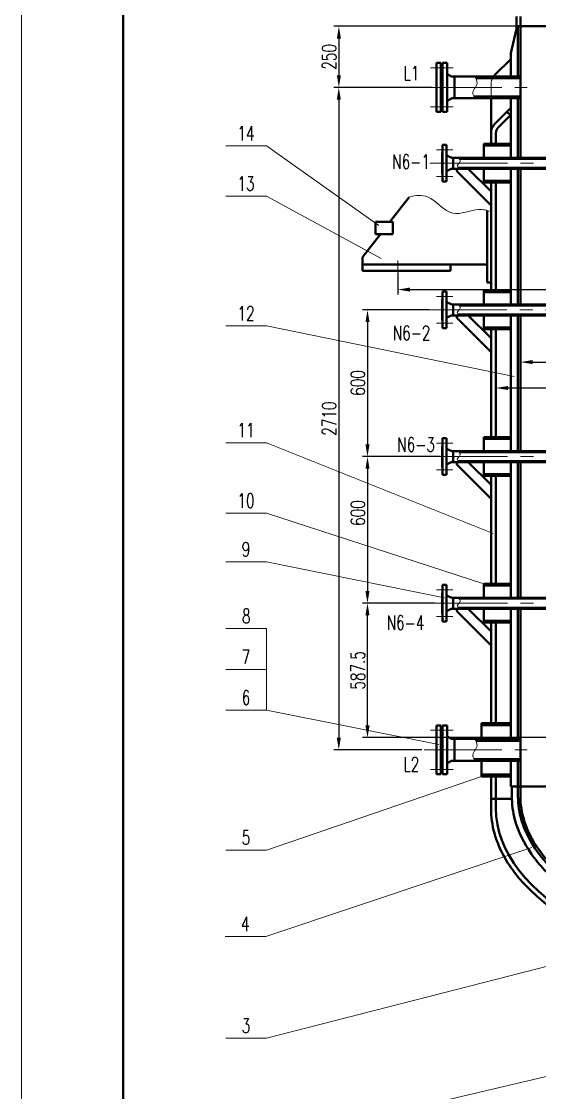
# Model space of a CAD drawing. Header units: millimetres. Extents: x 291 to 885, y 250 to 1091.
# Drawn here: x 290.8 to 417.9, y 651 to 913.9 of the extents above; entities that cross this region are included whole.
import ezdxf

# ---------------------------------------------------------------- set-up
doc = ezdxf.new("R2010")
doc.units = ezdxf.units.MM
doc.linetypes.add('CENTER2', pattern=[28.575, 19.05, -3.175, 3.175, -3.175])
doc.linetypes.add('DASHED2', pattern=[9.525, 6.35, -3.175])
for name, color, linetype, lineweight in [('中心线', 4, 'CENTER2', 15), ('外壳线', 1, 'Continuous', 40), ('尺寸线', 2, 'Continuous', 15), ('虚线', 5, 'DASHED2', 18)]:
    doc.layers.add(name, color=color, linetype=linetype, lineweight=lineweight)
doc.styles.get("Standard").update_dxf_attribs({"font": 'romans.shx', "width": 0.7, "height": 3.5, "bigfont": 'hzfs.shx'})
doc.dimstyles.new('ISO-25', dxfattribs={"dimtxt": 3.5, "dimasz": 3, "dimexe": 1.25, "dimexo": 0.625, "dimtad": 1, "dimtxsty": 'Standard', "dimcen": 2.5, "dimadec": 1, "dimazin": 2, "dimtfac": 1, "dimtmove": 0, "dimatfit": 0, "dimfxl": 0, "dimarcsym": 0})

# ---------------------------------------------------------------- blocks, each defined once
blk = doc.blocks.new('*D27')
at = {"layer": 'Defpoints', "color": 0}
for p in [(391.49, 843.11), (375.71, 807.11), (390.15, 807.11)]:
    blk.add_point(p, dxfattribs=at)
at = {"layer": '尺寸线', "color": 0, "lineweight": -2}
for p, q in [((390.86, 843.11), (374.46, 843.11)), ((375.71, 840.11), (375.71, 810.11)), ((389.53, 807.11), (374.46, 807.11))]:
    blk.add_line(p, q, dxfattribs=at)
at = {"layer": '尺寸线', "color": 0}
for points in [[(375.21, 840.11), (376.21, 840.11), (375.71, 843.11)], [(375.21, 810.11), (376.21, 810.11), (375.71, 807.11)]]:
    blk.add_solid(points, dxfattribs=at)
at = {"layer": '尺寸线', "color": 0, "insert": (373.34, 825.16), "char_height": 3.5, "attachment_point": 5, "rotation": 90}
blk.add_mtext('600', dxfattribs=at)
blk = doc.blocks.new('*D28')
at = {"layer": 'Defpoints', "color": 0}
for p in [(394.15, 807.11), (375.71, 771.11), (392.82, 771.11)]:
    blk.add_point(p, dxfattribs=at)
at = {"layer": '尺寸线', "color": 0, "lineweight": -2}
for p, q in [((393.53, 807.11), (374.46, 807.11)), ((375.71, 804.11), (375.71, 774.11)), ((392.2, 771.11), (374.46, 771.11))]:
    blk.add_line(p, q, dxfattribs=at)
at = {"layer": '尺寸线', "color": 0}
for points in [[(375.21, 804.11), (376.21, 804.11), (375.71, 807.11)], [(375.21, 774.11), (376.21, 774.11), (375.71, 771.11)]]:
    blk.add_solid(points, dxfattribs=at)
at = {"layer": '尺寸线', "color": 0, "insert": (373.34, 793.24), "char_height": 3.5, "attachment_point": 5, "rotation": 90}
blk.add_mtext('600', dxfattribs=at)
blk = doc.blocks.new('*D90')
at = {"layer": 'Defpoints', "color": 0}
for p in [(413.23, 912.71), (368.69, 897.71), (392.06, 897.71)]:
    blk.add_point(p, dxfattribs=at)
at = {"layer": '尺寸线', "color": 0, "lineweight": -2}
for p, q in [((412.61, 912.71), (367.44, 912.71)), ((368.69, 909.71), (368.69, 900.71)), ((391.44, 897.71), (367.44, 897.71))]:
    blk.add_line(p, q, dxfattribs=at)
at = {"layer": '尺寸线', "color": 0}
for points in [[(368.19, 909.71), (369.19, 909.71), (368.69, 912.71)], [(368.19, 900.71), (369.19, 900.71), (368.69, 897.71)]]:
    blk.add_solid(points, dxfattribs=at)
at = {"layer": '尺寸线', "color": 0, "insert": (366.31, 905.21), "char_height": 3.5, "attachment_point": 5, "rotation": 90}
blk.add_mtext('250', dxfattribs=at)
blk = doc.blocks.new('*D91')
at = {"layer": 'Defpoints', "color": 0}
for p in [(392.17, 897.71), (368.67, 735.11), (389.65, 735.11)]:
    blk.add_point(p, dxfattribs=at)
at = {"layer": '尺寸线', "color": 0, "lineweight": -2}
for p, q in [((391.55, 897.71), (367.42, 897.71)), ((368.67, 894.71), (368.67, 738.11)), ((389.03, 735.11), (367.42, 735.11))]:
    blk.add_line(p, q, dxfattribs=at)
at = {"layer": '尺寸线', "color": 0}
for points in [[(368.17, 894.71), (369.17, 894.71), (368.67, 897.71)], [(368.17, 738.11), (369.17, 738.11), (368.67, 735.11)]]:
    blk.add_solid(points, dxfattribs=at)
at = {"layer": '尺寸线', "color": 0, "insert": (366.3, 816.41), "char_height": 3.5, "attachment_point": 5, "rotation": 90}
blk.add_mtext('2710', dxfattribs=at)
blk = doc.blocks.new('*D95')
at = {"layer": 'Defpoints', "color": 0}
for p in [(383.17, 852.71), (599.3, 852.71), (599.3, 848.09)]:
    blk.add_point(p, dxfattribs=at)
at = {"layer": '尺寸线', "color": 0, "lineweight": -2}
for p, q in [((383.17, 852.08), (383.17, 846.84)), ((599.3, 852.08), (599.3, 846.84)), ((386.17, 848.09), (596.3, 848.09))]:
    blk.add_line(p, q, dxfattribs=at)
at = {"layer": '尺寸线', "color": 0}
for points in [[(386.17, 848.59), (386.17, 847.59), (383.17, 848.09)], [(596.3, 848.59), (596.3, 847.59), (599.3, 848.09)]]:
    blk.add_solid(points, dxfattribs=at)
at = {"layer": '尺寸线', "color": 0, "insert": (502.21, 850.47), "char_height": 3.5, "attachment_point": 5}
blk.add_mtext('%%C3581', dxfattribs=at)
blk = doc.blocks.new('*D35')
at = {"layer": 'Defpoints', "color": 0}
for p in [(413.23, 830.29), (569.24, 830.66), (569.24, 830.29)]:
    blk.add_point(p, dxfattribs=at)
at = {"layer": '尺寸线', "color": 0, "lineweight": -2}
for p, q in [((413.23, 829.66), (413.23, 829.04)), ((416.23, 830.29), (566.24, 830.29)), ((569.24, 830.04), (569.24, 829.04))]:
    blk.add_line(p, q, dxfattribs=at)
at = {"layer": '尺寸线', "color": 0}
for points in [[(416.23, 830.79), (416.23, 829.79), (413.23, 830.29)], [(566.24, 830.79), (566.24, 829.79), (569.24, 830.29)]]:
    blk.add_solid(points, dxfattribs=at)
at = {"layer": '尺寸线', "color": 0, "insert": (502.88, 832.66), "char_height": 3.5, "attachment_point": 5}
blk.add_mtext('%%C2600', dxfattribs=at)
blk = doc.blocks.new('*D37')
at = {"layer": 'Defpoints', "color": 0}
for p in [(407.23, 825), (575.24, 825), (575.24, 823.93)]:
    blk.add_point(p, dxfattribs=at)
at = {"layer": '尺寸线', "color": 0, "lineweight": -2}
for p, q in [((407.23, 824.38), (407.23, 822.68)), ((410.23, 823.93), (572.24, 823.93)), ((575.24, 824.38), (575.24, 822.68))]:
    blk.add_line(p, q, dxfattribs=at)
at = {"layer": '尺寸线', "color": 0}
for points in [[(410.23, 824.43), (410.23, 823.43), (407.23, 823.93)], [(572.24, 824.43), (572.24, 823.43), (575.24, 823.93)]]:
    blk.add_solid(points, dxfattribs=at)
at = {"layer": '尺寸线', "color": 0, "insert": (502.5, 826.31), "char_height": 3.5, "attachment_point": 5}
blk.add_mtext('%%C2800', dxfattribs=at)
blk = doc.blocks.new('*D104')
at = {"layer": 'Defpoints', "color": 0}
for p in [(375.71, 771.11), (375.71, 771.11), (560.24, 738.11)]:
    blk.add_point(p, dxfattribs=at)
at = {"layer": '尺寸线', "color": 0, "lineweight": -2}
for p, q in [((375.09, 771.11), (374.46, 771.11)), ((375.71, 741.11), (375.71, 768.11)), ((559.61, 738.11), (374.46, 738.11))]:
    blk.add_line(p, q, dxfattribs=at)
at = {"layer": '尺寸线', "color": 0}
for points in [[(375.21, 768.11), (376.21, 768.11), (375.71, 771.11)], [(375.21, 741.11), (376.21, 741.11), (375.71, 738.11)]]:
    blk.add_solid(points, dxfattribs=at)
at = {"layer": '尺寸线', "color": 0, "insert": (373.34, 754.61), "char_height": 3.5, "attachment_point": 5, "rotation": 90}
blk.add_mtext('587.5', dxfattribs=at)

msp = doc.modelspace()

# ---------------------------------------------------------------- linework, layer by layer
at = {"layer": '中心线', "ltscale": 0.3}
for p, q in [((391.154, 902.511), (396.734, 902.511)), ((391.154, 892.91), (396.734, 892.91)), ((392.654, 882.41), (396.614, 882.41)), ((392.654, 875.81), (396.614, 875.81)), ((392.654, 846.409), (396.614, 846.409)), ((392.654, 839.809), (396.614, 839.809)), ((392.654, 810.408), (396.614, 810.408)), ((392.654, 803.808), (396.614, 803.808)), ((392.654, 774.407), (396.614, 774.407)), ((392.654, 767.806), (396.614, 767.806)), ((391.154, 739.906), (396.734, 739.906)), ((391.154, 730.305), (396.734, 730.305))]:
    msp.add_line(p, q, dxfattribs=at)
at = {"layer": '中心线'}
for p, q in [((389.654, 897.71), (414.882, 897.71)), ((391.034, 879.11), (424.415, 879.11)), ((383.174, 855.252), (383.174, 851.891)), ((390.861, 843.109), (424.415, 843.109)), ((391.034, 807.108), (424.415, 807.108)), ((391.034, 771.106), (424.415, 771.106)), ((389.654, 735.105), (414.882, 735.105))]:
    msp.add_line(p, q, dxfattribs=at)
at = {"layer": '外壳线'}
for p, q in [((315.777, 259.883), (315.777, 1080.883)), ((412.275, 915.111), (412.275, 912.111)), ((413.235, 915.111), (413.235, 895.46)), ((412.275, 912.711), (438.525, 912.711)), ((412.635, 912.711), (412.635, 900.38)), ((410.895, 906.111), (412.275, 912.111)), ((410.895, 904.679), (406.913, 900.698)), ((410.895, 906.111), (410.895, 900.38)), ((393.734, 903.711), (392.654, 903.711)), ((392.654, 891.71), (392.654, 903.711)), ((393.734, 891.71), (393.734, 903.711)), ((394.154, 903.711), (395.234, 903.711)), ((394.154, 891.71), (394.154, 903.711)), ((395.234, 891.71), (395.234, 903.711)), ((393.734, 901.671), (394.154, 901.671)), ((393.854, 893.75), (393.854, 901.671)), ((394.034, 893.75), (394.034, 901.671)), ((396.356, 900.422), (395.427, 900.909)), ((396.523, 900.38), (413.235, 900.38)), ((397.034, 895.04), (397.034, 900.38)), ((402.275, 899.96), (413.235, 899.96)), ((395.427, 894.511), (396.356, 894.999)), ((396.523, 895.04), (413.235, 895.04)), ((401.907, 895.46), (413.235, 895.46)), ((406.034, 886.576), (406.034, 895.04)), ((410.895, 895.04), (410.895, 880.46)), ((412.635, 895.04), (412.635, 880.46)), ((413.235, 895.46), (413.235, 880.46)), ((393.734, 891.71), (392.654, 891.71)), ((393.734, 893.75), (394.154, 893.75)), ((394.154, 891.71), (395.234, 891.71)), ((410.895, 892.679), (406.913, 888.697)), ((410.775, 890.862), (409.926, 891.71)), ((410.775, 890.862), (407.762, 887.849)), ((410.775, 890.862), (410.895, 890.862)), ((406.034, 886.576), (406.034, 883.88)), ((407.235, 886.576), (407.235, 883.88)), ((394.154, 883.61), (395.114, 883.61)), ((394.154, 874.61), (394.154, 883.61)), ((395.114, 874.61), (395.114, 883.61)), ((404.294, 880.46), (404.294, 883.88)), ((410.895, 883.88), (404.294, 883.88)), ((410.895, 883.46), (404.294, 883.46)), ((394.034, 876.59), (394.034, 881.63)), ((394.034, 881.63), (394.154, 881.63)), ((396.253, 880.489), (395.285, 880.949)), ((396.382, 880.46), (422.235, 880.46)), ((396.734, 877.76), (396.734, 880.46)), ((398.225, 880.22), (422.235, 880.22)), ((394.034, 876.59), (394.154, 876.59)), ((395.285, 877.271), (396.253, 877.731)), ((396.382, 877.76), (422.235, 877.76)), ((397.634, 877.76), (397.634, 877.16)), ((397.634, 877.16), (406.034, 868.76)), ((397.951, 878), (422.235, 878)), ((400.428, 877.76), (406.034, 872.154)), ((404.294, 874.34), (404.294, 877.76)), ((410.895, 877.76), (410.895, 844.459)), ((412.635, 877.76), (412.635, 844.459)), ((413.235, 877.76), (413.235, 844.459)), ((394.154, 874.61), (395.114, 874.61)), ((410.895, 874.76), (404.294, 874.76)), ((410.895, 874.34), (404.294, 874.34)), ((406.034, 874.34), (406.034, 847.879)), ((407.235, 874.34), (407.235, 847.879)), ((385.952, 870.795), (381.208, 864.709)), ((405.074, 867.512), (405.074, 849.829)), ((377.707, 864.709), (381.907, 864.709)), ((377.707, 864.709), (377.707, 861.709)), ((381.907, 864.709), (381.907, 861.709)), ((378.87, 861.709), (374.474, 856.069)), ((377.707, 861.709), (381.907, 861.709)), ((374.474, 856.069), (374.474, 852.709)), ((374.474, 854.269), (405.074, 854.269)), ((374.474, 852.709), (396.074, 852.709)), ((396.074, 854.269), (396.074, 852.709)), ((405.074, 849.829), (406.034, 849.829)), ((394.154, 847.609), (395.114, 847.609)), ((394.154, 838.609), (394.154, 847.609)), ((395.114, 838.609), (395.114, 847.609)), ((404.294, 844.459), (404.294, 847.879)), ((410.895, 847.879), (404.294, 847.879)), ((410.895, 847.459), (404.294, 847.459)), ((394.034, 840.589), (394.034, 845.629)), ((394.034, 845.629), (394.154, 845.629)), ((396.253, 844.488), (395.285, 844.947)), ((396.382, 844.459), (422.235, 844.459)), ((396.734, 841.759), (396.734, 844.459)), ((398.225, 844.219), (422.235, 844.219)), ((395.285, 841.27), (396.253, 841.73)), ((396.382, 841.759), (422.235, 841.759)), ((397.634, 841.759), (397.634, 841.159)), ((397.951, 841.999), (422.235, 841.999)), ((400.428, 841.759), (406.034, 836.153)), ((404.294, 838.339), (404.294, 841.759)), ((410.895, 841.759), (410.895, 808.458)), ((412.635, 841.759), (412.635, 808.458)), ((413.235, 841.759), (413.235, 808.458)), ((394.034, 840.589), (394.154, 840.589)), ((397.634, 841.159), (406.034, 832.758)), ((410.895, 838.759), (404.294, 838.759)), ((394.154, 838.609), (395.114, 838.609)), ((410.895, 838.339), (404.294, 838.339)), ((406.034, 838.339), (406.034, 811.878)), ((407.235, 838.339), (407.235, 811.878)), ((394.154, 811.608), (395.114, 811.608)), ((394.154, 802.607), (394.154, 811.608)), ((395.114, 802.607), (395.114, 811.608)), ((404.294, 808.458), (404.294, 811.878)), ((410.895, 811.878), (404.294, 811.878)), ((410.895, 811.458), (404.294, 811.458)), ((394.034, 804.588), (394.034, 809.628)), ((394.034, 809.628), (394.154, 809.628)), ((396.253, 808.487), (395.285, 808.946)), ((396.382, 808.458), (422.235, 808.458)), ((396.734, 805.758), (396.734, 808.458)), ((398.225, 808.218), (422.235, 808.218)), ((394.034, 804.588), (394.154, 804.588)), ((395.285, 805.269), (396.253, 805.729)), ((396.382, 805.758), (422.235, 805.758)), ((397.634, 805.758), (397.634, 805.158)), ((397.634, 805.158), (406.034, 796.757)), ((397.951, 805.998), (422.235, 805.998)), ((400.428, 805.758), (406.034, 800.152)), ((404.294, 802.337), (404.294, 805.758)), ((410.895, 805.758), (410.895, 772.457)), ((412.635, 805.758), (412.635, 772.457)), ((413.235, 805.758), (413.235, 772.457)), ((394.154, 802.607), (395.114, 802.607)), ((410.895, 802.757), (404.294, 802.757)), ((410.895, 802.337), (404.294, 802.337)), ((406.034, 802.337), (406.034, 775.877)), ((407.235, 802.337), (407.235, 775.877)), ((404.294, 772.457), (404.294, 775.877)), ((410.895, 775.877), (404.294, 775.877)), ((394.034, 768.586), (394.034, 773.627)), ((394.034, 773.627), (394.154, 773.627)), ((394.154, 775.607), (395.114, 775.607)), ((394.154, 766.606), (394.154, 775.607)), ((395.114, 766.606), (395.114, 775.607)), ((410.895, 775.457), (404.294, 775.457)), ((396.253, 772.486), (395.285, 772.945)), ((396.382, 772.457), (422.235, 772.457)), ((396.734, 769.756), (396.734, 772.457)), ((398.225, 772.217), (422.235, 772.217)), ((394.034, 768.586), (394.154, 768.586)), ((395.285, 769.268), (396.253, 769.727)), ((396.382, 769.756), (422.235, 769.756)), ((397.634, 769.756), (397.634, 769.156)), ((397.634, 769.156), (406.034, 760.756)), ((397.951, 769.996), (422.235, 769.996)), ((400.428, 769.756), (406.034, 764.15)), ((404.294, 766.336), (404.294, 769.756)), ((410.895, 769.756), (410.895, 737.775)), ((412.635, 769.756), (412.635, 737.775)), ((413.235, 769.756), (413.235, 732.855)), ((394.154, 766.606), (395.114, 766.606)), ((410.895, 766.756), (404.294, 766.756)), ((410.895, 766.336), (404.294, 766.336)), ((406.034, 766.336), (406.034, 741.676)), ((407.235, 766.336), (407.235, 741.676)), ((403.694, 741.676), (403.694, 737.775)), ((403.694, 741.676), (410.895, 741.676)), ((393.734, 741.106), (392.654, 741.106)), ((392.654, 729.105), (392.654, 741.106)), ((393.734, 729.105), (393.734, 741.106)), ((393.734, 739.066), (394.154, 739.066)), ((393.854, 731.145), (393.854, 739.066)), ((394.034, 731.145), (394.034, 739.066)), ((394.154, 741.106), (395.234, 741.106)), ((394.154, 729.105), (394.154, 741.106)), ((395.234, 729.105), (395.234, 741.106)), ((403.694, 741.196), (410.895, 741.196)), ((396.356, 737.817), (395.427, 738.304)), ((396.523, 737.775), (413.235, 737.775)), ((397.034, 732.435), (397.034, 737.775)), ((402.275, 737.355), (413.235, 737.355)), ((393.734, 731.145), (394.154, 731.145)), ((395.427, 731.906), (396.356, 732.394)), ((396.523, 732.435), (413.235, 732.435)), ((401.907, 732.855), (413.235, 732.855)), ((403.694, 732.435), (403.694, 728.535)), ((410.895, 732.435), (410.895, 726.105)), ((412.635, 732.435), (412.635, 723.705)), ((413.235, 732.855), (413.235, 723.705)), ((393.734, 729.105), (392.654, 729.105)), ((394.154, 729.105), (395.234, 729.105)), ((403.694, 729.015), (410.895, 729.015)), ((403.694, 728.535), (410.895, 728.535)), ((406.034, 728.535), (406.034, 720.705)), ((407.235, 720.705), (407.235, 728.535)), ((410.895, 726.105), (423.585, 726.105)), ((411.135, 726.105), (411.135, 723.705)), ((406.034, 723.105), (411.143, 723.105))]:
    msp.add_line(p, q, dxfattribs=at)
for centre, radius, start, end in [((395.594, 901.228), 0.36, 180, 242.30053), ((396.523, 900.74), 0.36, 242.30053, 270), ((409.035, 898.576), 3, 135, 143.03186), ((395.594, 894.193), 0.36, 117.69947, 180), ((396.523, 894.68), 0.36, 90, 117.69947), ((409.035, 886.576), 3, 135, 180), ((409.035, 886.576), 1.8, 135, 180), ((395.414, 881.22), 0.3, 180, 244.59228), ((396.382, 880.76), 0.3, 244.59228, 270), ((395.414, 877), 0.3, 115.40772, 180), ((396.382, 877.46), 0.3, 90, 115.40772), ((395.414, 845.218), 0.3, 180, 244.59228), ((396.382, 844.759), 0.3, 244.59228, 270), ((396.382, 841.459), 0.3, 90, 115.40772), ((395.414, 840.999), 0.3, 115.40772, 180), ((395.414, 809.217), 0.3, 180, 244.59228), ((396.382, 808.758), 0.3, 244.59228, 270), ((395.414, 804.998), 0.3, 115.40772, 180), ((396.382, 805.458), 0.3, 90, 115.40772), ((395.414, 773.216), 0.3, 180, 244.59228), ((396.382, 772.757), 0.3, 244.59228, 270), ((395.414, 768.997), 0.3, 115.40772, 180), ((396.382, 769.456), 0.3, 90, 115.40772), ((395.594, 738.623), 0.36, 180, 242.30053), ((396.523, 738.135), 0.36, 242.30053, 270), ((395.594, 731.588), 0.36, 117.69947, 180), ((396.523, 732.075), 0.36, 90, 117.69947)]:
    msp.add_arc(centre, radius, start, end, dxfattribs=at)
msp.add_ellipse((491.237, 720.705), major_axis=(84.003, 0), ratio=0.5, start_param=3.1415927, end_param=4.5960553, dxfattribs=at)
for points, knots in [([(411.135, 723.705), (411.135, 721.773), (411.395, 719.842), (412.69, 715.043), (414.06, 712.22), (417.844, 706.849), (420.259, 704.3), (426.006, 699.543), (429.341, 697.334), (436.79, 693.32), (440.907, 691.515), (449.76, 688.368), (454.496, 687.025), (464.4, 684.853), (469.567, 684.022), (479.361, 682.985), (483.957, 682.705), (488.567, 682.627)], [0, 0, 0, 0, 0.1341433, 0.1341433, 0.3387822, 0.3387822, 0.5434212, 0.5434212, 0.7480601, 0.7480601, 0.952699, 0.952699, 1.157338, 1.157338, 1.3619769, 1.3619769, 1.5370143, 1.5370143, 1.5370143, 1.5370143]), ([(412.635, 723.705), (412.635, 721.722), (412.929, 719.739), (414.44, 714.671), (416.099, 711.629), (420.763, 705.848), (423.766, 703.11), (431.064, 697.986), (435.398, 695.616), (445.067, 691.472), (450.4, 689.698), (461.759, 686.846), (467.782, 685.767), (478.767, 684.526), (483.659, 684.211), (488.567, 684.127)], [0, 0, 0, 0, 0.1479894, 0.1479894, 0.3834159, 0.3834159, 0.6188424, 0.6188424, 0.862078, 0.862078, 1.1053136, 1.1053136, 1.3485491, 1.3485491, 1.5366891, 1.5366891, 1.5366891, 1.5366891]), ([(413.235, 723.705), (413.235, 721.678), (413.551, 719.651), (415.092, 714.75), (416.66, 711.903), (421.032, 706.457), (423.834, 703.858), (430.727, 698.899), (434.882, 696.562), (444.18, 692.446), (449.322, 690.667), (460.303, 687.768), (466.141, 686.647), (478.182, 685.129), (484.385, 684.731), (496.802, 684.68), (503.017, 685.027), (515.107, 686.445), (520.981, 687.518), (532.057, 690.326), (537.257, 692.062), (546.689, 696.101), (550.921, 698.403), (557.98, 703.308), (560.872, 705.887), (565.362, 711.23), (566.995, 713.986), (568.826, 719.076), (569.24, 721.39), (569.24, 723.705)], [0, 0, 0, 0, 0.1559108, 0.1559108, 0.3816196, 0.3816196, 0.6073285, 0.6073285, 0.8461331, 0.8461331, 1.0849377, 1.0849377, 1.3237423, 1.3237423, 1.5625469, 1.5625469, 1.8013515, 1.8013515, 2.0401561, 2.0401561, 2.2789607, 2.2789607, 2.5177653, 2.5177653, 2.7437823, 2.7437823, 2.9635551, 2.9635551, 3.1415927, 3.1415927, 3.1415927, 3.1415927]), ([(406.034, 720.705), (406.034, 719.692), (406.104, 718.679), (406.381, 716.66), (406.588, 715.655), (407.138, 713.656), (407.482, 712.664), (408.506, 710.204), (409.271, 708.748), (411.087, 705.895), (412.139, 704.497), (414.513, 701.773), (415.837, 700.446), (418.739, 697.875), (420.319, 696.63), (423.718, 694.234), (425.537, 693.081), (429.395, 690.88), (431.434, 689.831), (435.713, 687.844), (437.951, 686.908), (442.606, 685.155), (445.021, 684.339), (450.003, 682.837), (452.569, 682.151), (457.828, 680.914), (460.519, 680.363), (466, 679.403), (468.788, 678.994), (471.653, 678.652), (471.695, 678.648), (471.737, 678.643)], [3.1415927, 3.1415927, 3.1415927, 3.1415927, 3.2100276, 3.2100276, 3.2784625, 3.2784625, 3.3468974, 3.3468974, 3.4497535, 3.4497535, 3.5526096, 3.5526096, 3.6554657, 3.6554657, 3.7583217, 3.7583217, 3.8611778, 3.8611778, 3.9640339, 3.9640339, 4.06689, 4.06689, 4.1697461, 4.1697461, 4.2726022, 4.2726022, 4.3754582, 4.3754582, 4.4783143, 4.4783143, 4.4798356, 4.4798356, 4.4798356, 4.4798356])]:
    msp.add_open_spline(points, degree=3, knots=knots, dxfattribs=at)
at = {"layer": '尺寸线'}
for p, q in [((290.777, 249.883), (290.777, 1090.883)), ((340.964, 883.373), (350.964, 883.373)), ((350.964, 883.373), (378.527, 863.837)), ((340.964, 871.041), (350.964, 871.041)), ((350.964, 871.041), (379.099, 855.705)), ((340.964, 839.156), (350.964, 839.156)), ((350.964, 839.156), (411.745, 826.778)), ((340.964, 810.5), (350.964, 810.5)), ((350.964, 810.5), (406.53, 788.206)), ((340.964, 793.19), (350.964, 793.19)), ((350.964, 793.19), (404.294, 775.877)), ((340.964, 781.264), (350.964, 781.264)), ((350.964, 781.264), (394.59, 772.425)), ((340.964, 764.863), (350.964, 764.863)), ((350.964, 764.863), (350.964, 744.863)), ((340.964, 754.863), (350.964, 754.863)), ((340.964, 744.863), (350.964, 744.863)), ((350.964, 744.863), (393.201, 736.385)), ((350.964, 710.52), (403.694, 728.535)), ((340.964, 710.52), (350.964, 710.52)), ((350.792, 689.307), (416.046, 711.123)), ((340.792, 689.307), (350.792, 689.307)), ((350.964, 664.336), (439.369, 687.011)), ((350.964, 638.803), (470.695, 666.925)), ((340.964, 664.336), (350.964, 664.336))]:
    msp.add_line(p, q, dxfattribs=at)
at = {"layer": '尺寸线', "ltscale": 0.3}
for points in [[(402.249, 895.04), (401.56, 896.181), (402.587, 898.784), (402.047, 900.38)], [(398.153, 877.76), (397.75, 878.479), (398.461, 879.499), (398.048, 880.46)], [(398.153, 841.759), (397.75, 842.477), (398.461, 843.498), (398.048, 844.459)], [(398.153, 805.758), (397.75, 806.476), (398.461, 807.497), (398.048, 808.458)], [(398.153, 769.756), (397.75, 770.475), (398.461, 771.496), (398.048, 772.457)], [(402.249, 732.435), (401.56, 733.576), (402.587, 736.179), (402.047, 737.775)]]:
    msp.add_spline(points, degree=3, dxfattribs=at)
at = {"layer": '尺寸线'}
msp.add_open_spline([(385.952, 870.795), (387.551, 871.261), (391.461, 871.628), (395.991, 864.998), (401.995, 868.238), (405.044, 867.578), (406.034, 867.205)], degree=3, knots=[63.1502301, 63.1502301, 63.1502301, 63.1502301, 142.6192114, 265.6148749, 371.9314627, 424.7336016, 424.7336016, 424.7336016, 424.7336016], dxfattribs=at)
at = {"layer": '虚线'}
msp.add_line((406.034, 895.04), (406.034, 898.576), dxfattribs=at)
msp.add_arc((409.035, 898.576), 3, 143.03186, 180, dxfattribs=at)

# ---------------------------------------------------------------- texts
at = {"layer": '尺寸线', "char_height": 3.5}
for s, insert, width, attachment_point in [('L1', (384.574, 902.954), 3.31119, 1), ('14', (345.888, 886.449), 10.15308, 5), ('N6-1', (381.79, 881.237), 3.31119, 1), ('13', (345.888, 874.117), 10.15308, 5), ('12', (345.888, 842.232), 10.15308, 5), ('N6-2', (381.909, 839.185), 3.31119, 1), ('11', (345.888, 813.576), 10.15308, 5), ('N6-3', (383.021, 811.8), 3.31119, 1), ('10', (345.888, 796.266), 10.15308, 5), ('9', (345.888, 784.34), 10.15308, 5), ('8', (345.964, 767.939), 10.15308, 5), ('N6-4', (380.407, 768.079), 3.31119, 1), ('7', (345.888, 757.939), 10.15308, 5), ('6', (345.888, 747.939), 10.15308, 5), ('L2', (384.518, 733.282), 3.31119, 1), ('5', (345.888, 713.596), 10.15308, 5), ('4', (345.716, 692.384), 10.15308, 5), ('3', (345.888, 667.413), 10.15308, 5)]:
    msp.add_mtext(s, dxfattribs=dict(at, insert=insert, width=width, attachment_point=attachment_point))

# ---------------------------------------------------------------- dimensions: what is measured, and where the dimension line sits
at = {"layer": '尺寸线'}
for base, p1, p2, text, picture, middle in [((368.688, 897.71), (413.235, 912.711), (392.062, 897.71), '250', '*D90', (368.688, 905.211)), ((375.711, 807.108), (391.486, 843.109), (390.153, 807.108), '600', '*D27', (375.711, 825.156)), ((375.711, 771.106), (394.154, 807.108), (392.821, 771.106), '600', '*D28', (375.711, 793.245))]:
    dim = msp.add_linear_dim(base=base, p1=p1, p2=p2, angle=90, text=text, dimstyle='ISO-25', dxfattribs=at)
    dim.commit()
    dim.dimension.update_dxf_attribs({"geometry": picture, "text_midpoint": middle, "dimtype": 160})
for base, p1, p2, text, picture, middle in [((368.671, 735.105), (392.17, 897.71), (389.654, 735.105), '2710', '*D91', (366.296, 816.408)), ((375.711, 771.106), (560.239, 738.105), (375.711, 771.106), '587.5', '*D104', (373.336, 754.606))]:
    dim = msp.add_linear_dim(base=base, p1=p1, p2=p2, angle=90, text=text, dimstyle='ISO-25', dxfattribs=at)
    dim.commit()
    dim.dimension.update_dxf_attribs({"geometry": picture, "text_midpoint": middle})
for base, p1, p2, text, picture, middle in [((599.3, 848.091), (383.174, 852.709), (599.3, 852.709), '%%C3581', '*D95', (502.214, 848.091)), ((569.24, 830.285), (413.235, 830.287), (569.24, 830.662), '%%C2600', '*D35', (502.882, 830.285)), ((575.24, 823.932), (407.235, 825), (575.24, 825), '%%C2800', '*D37', (502.504, 823.932))]:
    dim = msp.add_linear_dim(base=base, p1=p1, p2=p2, text=text, dimstyle='ISO-25', dxfattribs=at)
    dim.commit()
    dim.dimension.update_dxf_attribs({"geometry": picture, "text_midpoint": middle, "dimtype": 160})

doc.saveas('drawing.dxf')
